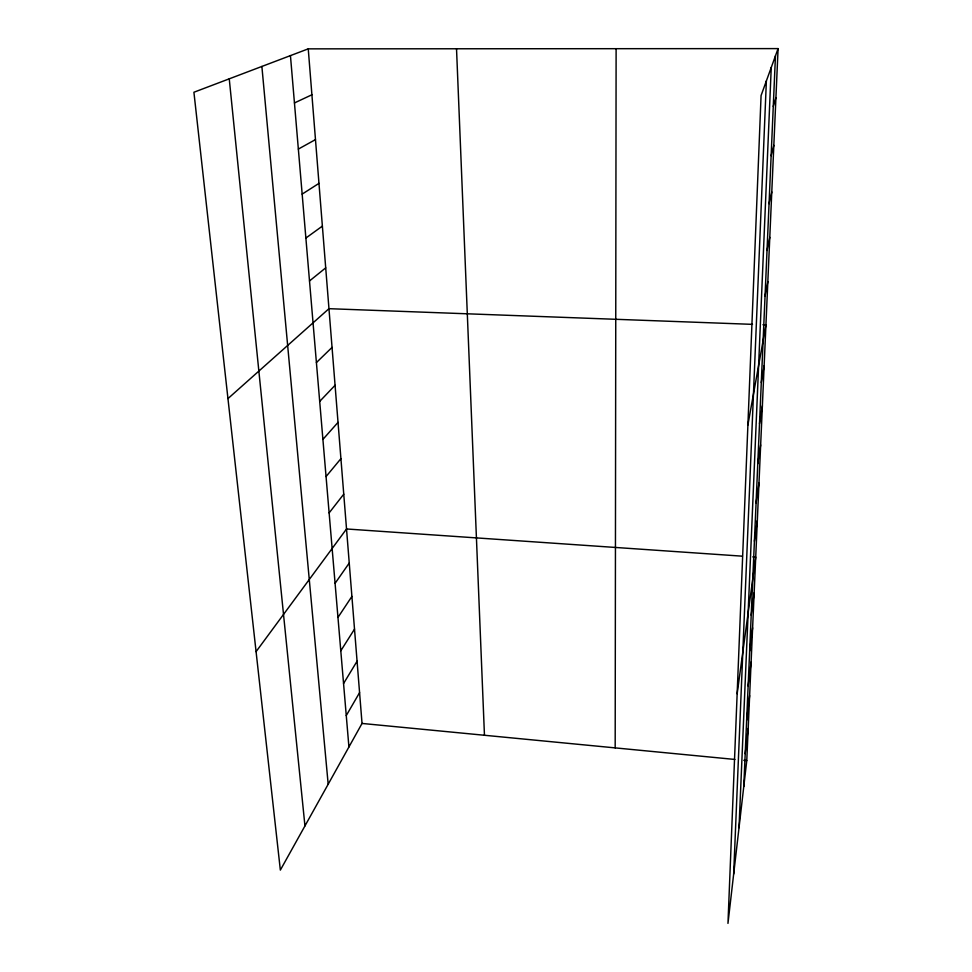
<?xml version="1.0" encoding="UTF-8"?>
<svg xmlns="http://www.w3.org/2000/svg" width="972" height="972" viewBox="0 0 972 972"><rect width="100%" height="100%" fill="white"/><g stroke="black" fill="none" stroke-linecap="round" stroke-linejoin="round"><path stroke-width="1.46" d="M615.179 747.881L616.114 48.685M733.666 874.047L766.373 80.895M739.024 827.694L771.246 67.481M743.774 786.518L775.462 55.817M778.086 48.6L761.076 95.548L727.967 923.4L746.775 760.59L778.086 48.6L308.245 48.855L193.914 92.243L280.349 870.098L362.034 723.447L308.245 48.855M745.196 753.737L748.185 728.441M746.654 720.228L749.631 695.612M748.136 686.001L751.101 662.09M749.655 651.009L752.607 627.839M751.21 615.227L754.151 592.847M737.153 693.777L755.718 557.09L752.765 556.883M754.418 541.222L757.322 520.53M756.07 502.937L758.974 483.157M757.771 463.741L760.651 444.933M759.509 423.634L762.376 405.822M761.295 382.543L764.126 365.812M747.893 425.007L765.936 324.855L762.947 324.745M765.049 296.035L767.831 281.637M767.029 250.46L769.775 237.35M769.046 203.695L771.78 191.946M771.136 155.702L773.821 145.375M773.275 106.422L775.923 97.613M346.263 715.574L359.579 692.635M343.553 683.535L357.076 661.203M340.783 650.815L354.513 629.139M337.964 617.427L351.9 596.431M335.085 583.322L349.24 563.043M256.073 651.653L346.53 528.975L742.401 556.178M329.131 512.912L343.748 494.177M326.057 476.559L340.917 458.65M322.911 439.405L338.025 422.37M319.691 401.412L335.073 385.289M316.41 362.568L332.047 347.405M227.958 398.605L328.961 308.683L752.498 324.356M309.509 280.957L325.705 267.871M305.876 238.055L322.376 226.112M302.158 194.108L318.974 183.368M298.355 149.081L315.475 139.604M294.455 102.935L311.903 94.782M362.034 723.447L734.929 759.448M743.811 760.311L746.775 760.59M229.246 78.841L304.953 825.933M261.881 66.448L328.184 784.222M290.446 55.611L348.924 746.982M456.524 48.782L484.457 735.257"/></g></svg>
